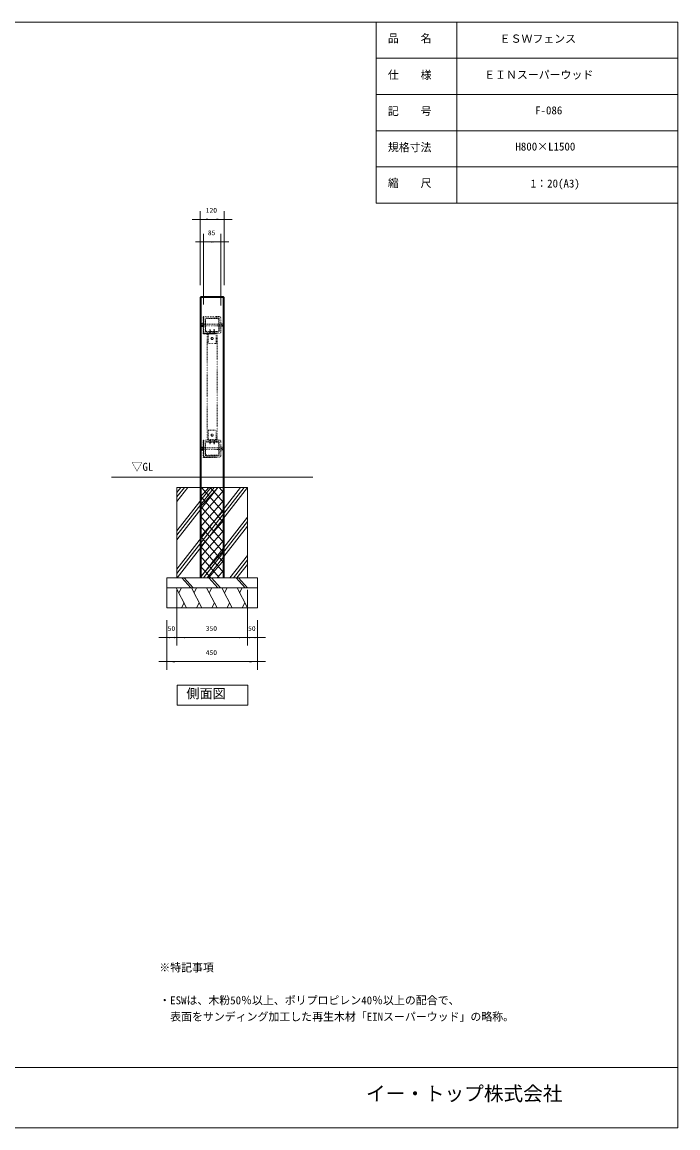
# Model space of a CAD drawing. Units: millimetres, scale not verified. Extents: x -3900 to 3900, y -2750 to 2750.
# Drawn here: x 639 to 3900, y -2750 to 2750 of the extents above; entities that cross this region are included whole.
import ezdxf
from ezdxf.enums import TextEntityAlignment as Align

# ---------------------------------------------------------------- set-up
doc = ezdxf.new("R2010")
doc.units = ezdxf.units.MM
doc.header["$LTSCALE"] = 20
doc.linetypes.add('USER5', pattern=[0.208282, 0.069427, -0.138855])
doc.layers.add('0-1_IMPORTED', color=30, linetype='Continuous', lineweight=18)
doc.styles.add('ＭＳ ゴシック', font='')
doc.styles.get('ＭＳ ゴシック').set_extended_font_data('MS Gothic')

msp = doc.modelspace()

# ---------------------------------------------------------------- linework, layer by layer
at = {"layer": '0-1_IMPORTED'}
for p, q in [((2400, 2750), (2400, 1850)), ((2800, 2750), (2800, 1850)), ((3900, 2570), (2400, 2570)), ((3900, 2390), (2400, 2390)), ((3900, 2210), (2400, 2210)), ((3900, 2030), (2400, 2030)), ((3900, 1850), (2400, 1850)), ((1524, 1381), (1644, 1381)), ((1529, 1386), (1529, -14)), ((1639, 1386), (1639, -14)), ((2084, 486), (1084, 486)), ((1409, 197.73), (1594.32, 436)), ((1409, 220), (1577, 436)), ((1409, 175.45), (1611.65, 436)), ((1409, 6.81), (1742.82, 436)), ((1409, 29.08), (1725.49, 436)), ((1409, 366.37), (1463.16, 436)), ((1409, 410.92), (1428.51, 436)), ((1409, 388.64), (1445.83, 436)), ((1410.14, -14), (1759, 434.53)), ((1524, 387.22), (1567.36, 436)), ((1524, 337.5), (1611.55, 436)), ((1524, 287.79), (1644, 422.79)), ((1644, 258.47), (1524, 393.47)), ((1644, 308.19), (1530.39, 436)), ((1644, 357.91), (1574.58, 436)), ((1644, 407.63), (1618.78, 436)), ((1524, 238.07), (1644, 373.07)), ((1644, 208.75), (1524, 343.75)), ((1523.98, -14), (1759, 288.16)), ((1524, 188.35), (1644, 323.35)), ((1644, 159.03), (1524, 294.03)), ((1524, 138.63), (1644, 273.63)), ((1644, 109.32), (1524, 244.32)), ((1524, 88.91), (1644, 223.91)), ((1541.31, -14), (1759, 265.89)), ((1558.63, -14), (1759, 243.61)), ((1644, 59.6), (1524, 194.6)), ((1524, 39.19), (1644, 174.19)), ((1644, 9.88), (1524, 144.88)), ((1524, -10.52), (1644, 124.48)), ((1621.03, -14), (1524, 95.16)), ((1565.1, -14), (1644, 74.76)), ((1672.48, -14), (1759, 97.24)), ((1689.8, -14), (1759, 74.97)), ((1576.84, -14), (1524, 45.44)), ((1609.3, -14), (1644, 25.04)), ((1707.13, -14), (1759, 52.7)), ((1432.67, -13.82), (1477.67, -63.82)), ((1445.4, -13.82), (1490.4, -63.82)), ((1532.64, -14), (1524, -4.28)), ((1567.67, -13.82), (1612.67, -63.82)), ((1580.4, -13.82), (1625.4, -63.82)), ((1702.67, -13.82), (1747.67, -63.82)), ((1715.4, -13.82), (1760.4, -63.82)), ((1457.22, -163.88), (1405.25, -63.88)), ((1418.24, -88.88), (1431.23, -63.88)), ((1532.82, -163.88), (1480.85, -63.88)), ((1493.84, -88.88), (1506.83, -63.88)), ((1608.42, -163.88), (1556.45, -63.88)), ((1569.44, -88.88), (1582.43, -63.88)), ((1684.02, -163.88), (1632.05, -63.88)), ((1645.04, -88.88), (1658.03, -63.88)), ((1759.62, -163.88), (1707.65, -63.88)), ((1720.64, -88.88), (1733.63, -63.88)), ((1444.23, -138.88), (1431.23, -163.88)), ((1519.83, -138.88), (1506.83, -163.88)), ((1595.43, -138.88), (1582.43, -163.88)), ((1671.03, -138.88), (1658.03, -163.88)), ((1746.63, -138.88), (1733.63, -163.88)), ((-3900, -2450), (3900, -2450))]:
    msp.add_line(p, q, dxfattribs=at)
at = {"layer": '0-1_IMPORTED', "color": 1}
for p, q in [((1484, 1769), (1524, 1769)), ((1524, 1440.81), (1524, 1809)), ((1524, 1769), (1644, 1769)), ((1644, 1440.81), (1644, 1809)), ((1644, 1769), (1684, 1769)), ((1501.5, 1657), (1541.5, 1657)), ((1541.5, 1346), (1541.5, 1697)), ((1541.5, 1657), (1626.5, 1657)), ((1626.5, 1341), (1626.5, 1697)), ((1626.5, 1657), (1666.5, 1657)), ((1409, -74), (1409, -351)), ((1409, -74), (1409, -351)), ((1759, -74), (1759, -351)), ((1759, -74), (1759, -351)), ((1359, -224), (1359, -351)), ((1359, -224), (1359, -471)), ((1809, -224), (1809, -351)), ((1809, -224), (1809, -471)), ((1319, -311), (1359, -311)), ((1359, -311), (1409, -311)), ((1369, -311), (1409, -311)), ((1409, -311), (1449, -311)), ((1409, -311), (1759, -311)), ((1719, -311), (1759, -311)), ((1759, -311), (1799, -311)), ((1759, -311), (1809, -311)), ((1809, -311), (1849, -311)), ((1319, -431), (1359, -431)), ((1359, -431), (1809, -431)), ((1809, -431), (1849, -431))]:
    msp.add_line(p, q, dxfattribs=at)
at = {"layer": '0-1_IMPORTED', "linetype": 'USER5'}
for p, q in [((1540, 1267.5), (1541.5, 1266)), ((1532.5, 1247.24), (1538, 1247.24)), ((1532.5, 1239.76), (1538, 1239.76)), ((1540, 1218.5), (1541.5, 1220)), ((1540, 1212.5), (1541.5, 1211)), ((1572.19, 1215), (1574, 1222.91)), ((1575.81, 1215), (1574, 1222.91)), ((1592.19, 1215), (1594, 1222.91)), ((1595.81, 1215), (1594, 1222.91)), ((1632.29, 1243.5), (1628.71, 1243.5)), ((1633, 1237.49), (1633, 1249.51)), ((1541.5, 1201), (1540, 1201)), ((1564, 1199), (1604, 1199)), ((1604, 673), (1564, 673)), ((1532.5, 632.24), (1538, 632.24)), ((1532.5, 624.76), (1538, 624.76)), ((1540, 652.5), (1541.5, 651)), ((1540, 603.5), (1541.5, 605)), ((1572.19, 657), (1574, 649.09)), ((1575.81, 657), (1574, 649.09)), ((1592.19, 657), (1594, 649.09)), ((1595.81, 657), (1594, 649.09)), ((1632.29, 628.5), (1628.71, 628.5)), ((1633, 622.49), (1633, 634.51)), ((1540, 597.5), (1541.5, 596)), ((1541.5, 586), (1540, 586))]:
    msp.add_line(p, q, dxfattribs=at)
at = {"layer": '0-1_IMPORTED', "color": 2, "linetype": 'USER5'}
for p, q in [((1548.5, 1213), (1548.5, 1274)), ((1553.5, 1279), (1614.5, 1279)), ((1619.5, 1274), (1619.5, 1213)), ((1614.5, 1208), (1553.5, 1208)), ((1553.5, 664), (1614.5, 664)), ((1548.5, 598), (1548.5, 659)), ((1619.5, 659), (1619.5, 598)), ((1614.5, 593), (1553.5, 593))]:
    msp.add_line(p, q, dxfattribs=at)
at = {"layer": '0-1_IMPORTED', "color": 1, "linetype": 'USER5'}
for p, q in [((1572.19, 1215), (1572.19, 1199)), ((1575.81, 1215), (1575.81, 1199)), ((1592.19, 1215), (1592.19, 1199)), ((1595.81, 1215), (1595.81, 1199)), ((1572.19, 657), (1572.19, 673)), ((1575.81, 657), (1575.81, 673)), ((1592.19, 657), (1592.19, 673)), ((1595.81, 657), (1595.81, 673))]:
    msp.add_line(p, q, dxfattribs=at)
at = {"layer": '0-1_IMPORTED'}
for points in [[(-3900, 2750), (3900, 2750), (3900, -2750), (-3900, -2750)], [(1529, 1386), (1639, 1386), (1644, 1380.81), (1644, -14), (1524, -14), (1524, 1380.81)], [(1409, 436), (1759, 436), (1759, -14), (1409, -14)], [(1359, -14), (1809, -14), (1809, -64), (1359, -64)], [(1359, -64), (1809, -64), (1809, -164), (1359, -164)], [(1410.73, -547.94), (1760.73, -547.94), (1760.73, -647.94), (1410.73, -647.94)]]:
    msp.add_lwpolyline(points, close=True, dxfattribs=at)
at = {"layer": '0-1_IMPORTED', "linetype": 'USER5'}
for points in [[(1541.5, 1286), (1541.5, 1201), (1608, 1201), (1608, 1199.5), (1540, 1199.5), (1540, 1286)], [(1556.08, 1276), (1551.5, 1271.42), (1551.5, 1215.58), (1556.08, 1211), (1611.92, 1211), (1616.5, 1215.58), (1616.5, 1271.42), (1611.92, 1276)], [(1532.5, 1249.7), (1533.25, 1251), (1538, 1251), (1538, 1236), (1533.25, 1236), (1532.5, 1237.3)], [(1538, 1253.5), (1540, 1253.5), (1540, 1233.5), (1538, 1233.5)], [(1538, 1247.5), (1626.5, 1247.5), (1626.5, 1239.5), (1538, 1239.5)], [(1626.5, 1259.5), (1628, 1259.5), (1628, 1227.5), (1626.5, 1227.5)], [(1628, 1251.5), (1633, 1251.5), (1633, 1235.5), (1628, 1235.5)], [(1559, 1201), (1609, 1201), (1609, 674), (1559, 674)], [(1564, 1201), (1604, 1201), (1604, 1151), (1564, 1151)], [(1578.23, 1176), (1581.11, 1181), (1586.89, 1181), (1589.77, 1176), (1586.89, 1171), (1581.11, 1171)], [(1564, 721), (1604, 721), (1604, 671), (1564, 671)], [(1541.5, 671), (1541.5, 586), (1608, 586), (1608, 584.5), (1540, 584.5), (1540, 671)], [(1556.08, 661), (1551.5, 656.42), (1551.5, 600.58), (1556.08, 596), (1611.92, 596), (1616.5, 600.58), (1616.5, 656.42), (1611.92, 661)], [(1589.77, 696), (1586.89, 691), (1581.11, 691), (1578.23, 696), (1581.11, 701), (1586.89, 701)], [(1532.5, 634.7), (1533.25, 636), (1538, 636), (1538, 621), (1533.25, 621), (1532.5, 622.3)], [(1538, 638.5), (1540, 638.5), (1540, 618.5), (1538, 618.5)], [(1538, 632.5), (1626.5, 632.5), (1626.5, 624.5), (1538, 624.5)], [(1626.5, 644.5), (1628, 644.5), (1628, 612.5), (1626.5, 612.5)], [(1628, 636.5), (1633, 636.5), (1633, 620.5), (1628, 620.5)]]:
    msp.add_lwpolyline(points, close=True, dxfattribs=at)
at = {"layer": '0-1_IMPORTED', "color": 2, "linetype": 'USER5'}
for points in [[(1541.5, 1281), (1541.5, 1206), (1546.5, 1201), (1621.5, 1201), (1626.5, 1206), (1626.5, 1281), (1621.5, 1286), (1546.5, 1286)], [(1541.5, 666), (1541.5, 591), (1546.5, 586), (1621.5, 586), (1626.5, 591), (1626.5, 666), (1621.5, 671), (1546.5, 671)]]:
    msp.add_lwpolyline(points, close=True, dxfattribs=at)
at = {"layer": '0-1_IMPORTED', "linetype": 'USER5'}
for centre in [(1584, 1176), (1584, 696)]:
    msp.add_circle(centre, 5, dxfattribs=at)
at = {"layer": '0-1_IMPORTED', "color": 2, "linetype": 'USER5'}
for centre, start, end in [((1553.5, 1274), 90, 180), ((1614.5, 1274), 0, 90), ((1553.5, 1213), 180, 270), ((1614.5, 1213), 270, 0), ((1553.5, 659), 90, 180), ((1614.5, 659), 0, 90), ((1553.5, 598), 180, 270), ((1614.5, 598), 270, 0)]:
    msp.add_arc(centre, 5, start, end, dxfattribs=at)
at = {"layer": '0-1_IMPORTED', "linetype": 'USER5'}
for centre, start, end in [((1633, 1243.5), 0, 90), ((1633, 1243.5), 270, 360), ((1633, 628.5), 0, 90), ((1633, 628.5), 270, 360)]:
    msp.add_arc(centre, 6.01, start, end, dxfattribs=at)
at = {"layer": '0-1_IMPORTED', "color": 1}
for points in [[(1524, 1769), (1564, 1772.5), (1564, 1765.5)], [(1644, 1769), (1604, 1765.5), (1604, 1772.5)], [(1541.5, 1657), (1581.5, 1660.5), (1581.5, 1653.5)], [(1626.5, 1657), (1586.5, 1653.5), (1586.5, 1660.5)], [(1359, -311), (1399, -307.5), (1399, -314.5)], [(1409, -311), (1369, -314.5), (1369, -307.5)], [(1409, -311), (1449, -307.5), (1449, -314.5)], [(1759, -311), (1719, -314.5), (1719, -307.5)], [(1759, -311), (1799, -307.5), (1799, -314.5)], [(1809, -311), (1769, -314.5), (1769, -307.5)], [(1359, -431), (1399, -427.5), (1399, -434.5)], [(1809, -431), (1769, -434.5), (1769, -427.5)]]:
    msp.add_solid(points, dxfattribs=at)

# ---------------------------------------------------------------- texts
at = {"layer": '0-1_IMPORTED', "color": 7, "style": 'ＭＳ ゴシック'}
for s, height, p in [('品\u3000\u3000名', 39.81, (2457.74, 2637.38)), ('ＥＳＷフェンス', 39.81, (3013.65, 2635.44)), ('仕\u3000\u3000様', 39.81, (2457.74, 2455.44)), ('ＥＩＮスーパーウッド', 39.81, (2936.57, 2456.04)), ('記\u3000\u3000号', 39.81, (2457.74, 2275.44)), ('F-086', 39.81, (3189.83, 2279.32)), ('規格寸法', 39.81, (2457.74, 2095.44)), ('H800×L1500', 39.81, (3092.05, 2099.32)), ('縮\u3000\u3000尺', 39.81, (2457.74, 1917.38)), ('1：20(A3)', 39.81, (3168.47, 1915.44)), ('120', 23.88, (1552.25, 1794.93)), ('85', 23.88, (1562.83, 1682.93)), ('▽GL', 39.81, (1183.14, 506.38)), ('50', 23.88, (1362.83, -285.07)), ('350', 23.88, (1552.25, -285.07)), ('50', 23.88, (1762.83, -285.07)), ('450', 23.88, (1552.25, -405.07)), ('側面図', 47.77, (1455.82, -627.67)), ('※特記事項', 39.81, (1321.03, -1984.52)), ('・ESWは、木粉50％以上、ポリプロピレン40％以上の配合で、', 39.81, (1321.03, -2147.41)), ('  表面をサンディング加工した再生木材「EINスーパーウッド」の略称。', 39.81, (1321.03, -2228.85)), ('イー・トップ株式会社', 71.65, (2348.73, -2636.38))]:
    msp.add_text(s, height=height, dxfattribs=at).set_placement(p, align=Align.BOTTOM_LEFT)

doc.saveas('drawing.dxf')
